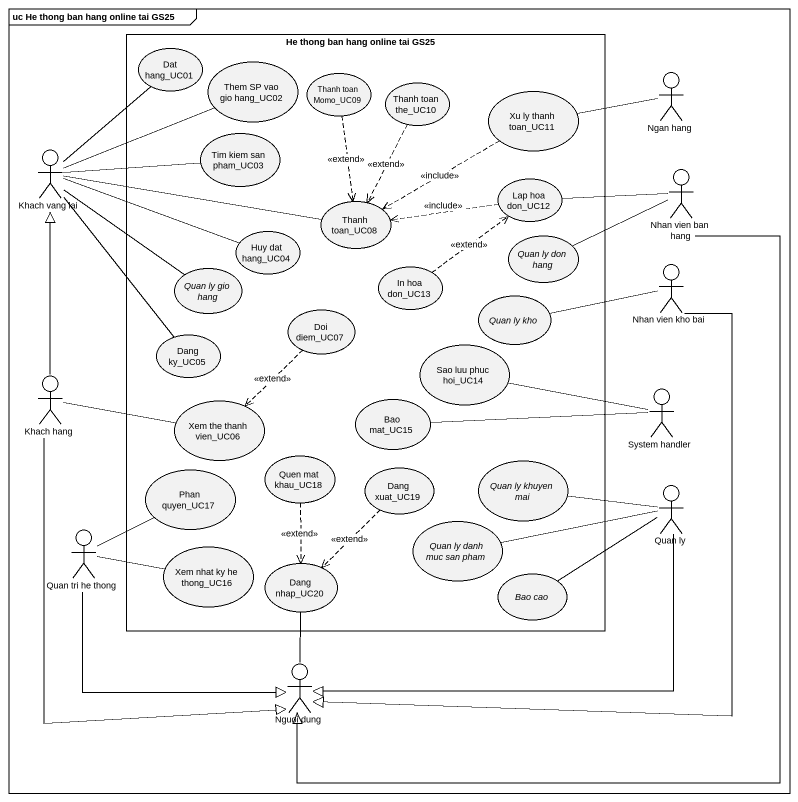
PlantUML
@startuml
mainframe uc He thong ban hang online tai GS25
rectangle "He thong ban hang online tai GS25" as He_thong_ban_hang_online {
  usecase "Dat hang_UC01" as Dat_hang_UC01
  usecase "Them SP vao gio hang_UC02" as Them_SP_vao_gio_hang_UC02
  usecase "Thanh toan Momo_UC09" as Thanh_toan_Momo_UC09
  usecase "Thanh toan the_UC10" as Thanh_toan_the_UC10
  usecase "Xu ly thanh toan_UC11" as Xu_ly_thanh_toan_UC11
  usecase "Tim kiem san pham_UC03" as Tim_kiem_san_pham_UC03
  usecase "Lap hoa don_UC12" as Lap_hoa_don_UC12
  usecase "Thanh toan_UC08" as Thanh_toan_UC08
  usecase "Huy dat hang_UC04" as Huy_dat_hang_UC04
  usecase "In hoa don_UC13" as In_hoa_don_UC13
  usecase "Quan ly don hang" as Quan_ly_don_hang
  usecase "Quan ly gio hang" as Quan_ly_gio_hang
  usecase "Quan ly kho" as Quan_ly_kho
  usecase "Dang ky_UC05" as Dang_ky_UC05
  usecase "Doi diem_UC07" as Doi_diem_UC07
  usecase "Sao luu phuc hoi_UC14" as Sao_luu_phuc_hoi_UC14
  usecase "Xem the thanh vien_UC06" as Xem_the_thanh_vien_UC06
  usecase "Bao mat_UC15" as Bao_mat_UC15
  usecase "Quen mat khau_UC18" as Quen_mat_khau_UC18
  usecase "Phan quyen_UC17" as Phan_quyen_UC17
  usecase "Dang xuat_UC19" as Dang_xuat_UC19
  usecase "Quan ly khuyen mai" as Quan_ly_khuyen_mai
  usecase "Quan ly danh muc san pham" as Quan_ly_danh_muc_san_pham
  usecase "Xem nhat ky he thong_UC16" as Xem_nhat_ky_he_thong_UC16
  usecase "Dang nhap_UC20" as Dang_nhap_UC20
  usecase "Bao cao" as Bao_cao
}
actor "Ngan hang" as Ngan_hang
actor "Khach vang lai" as Khach_vang_lai
actor "Nhan vien ban hang" as Nhan_vien_ban_hang
actor "Nhan vien kho bai" as Nhan_vien_kho_bai
actor "Khach hang" as Khach_hang
actor "System handler" as System_handler
actor "Quan ly" as Quan_ly
actor "Quan tri he thong" as Quan_tri_he_thong
actor "Nguoi dung" as Nguoi_dung
Thanh_toan_Momo_UC09 ..> Thanh_toan_UC08 : <<extend>>
Thanh_toan_the_UC10 ..> Thanh_toan_UC08 : <<extend>>
Xu_ly_thanh_toan_UC11 -right- Ngan_hang
Xu_ly_thanh_toan_UC11 .left.> Thanh_toan_UC08 : <<include>>
Khach_vang_lai -up- Dat_hang_UC01
Khach_vang_lai -right- Them_SP_vao_gio_hang_UC02
Khach_vang_lai -right- Tim_kiem_san_pham_UC03
Khach_vang_lai -right- Thanh_toan_UC08
Khach_vang_lai -right- Huy_dat_hang_UC04
Khach_vang_lai -- Quan_ly_gio_hang
Khach_vang_lai -- Dang_ky_UC05
Lap_hoa_don_UC12 .left.> Thanh_toan_UC08 : <<include>>
Nhan_vien_ban_hang -left- Lap_hoa_don_UC12
Nhan_vien_ban_hang --|> Nguoi_dung
In_hoa_don_UC13 .up.> Lap_hoa_don_UC12 : <<extend>>
Quan_ly_don_hang -right- Nhan_vien_ban_hang
Nhan_vien_kho_bai --|> Nguoi_dung
Quan_ly_kho -right- Nhan_vien_kho_bai
Doi_diem_UC07 ..> Xem_the_thanh_vien_UC06 : <<extend>>
Khach_hang -up-|> Khach_vang_lai
Khach_hang -right- Xem_the_thanh_vien_UC06
Khach_hang --|> Nguoi_dung
System_handler -left- Sao_luu_phuc_hoi_UC14
System_handler -left- Bao_mat_UC15
Quen_mat_khau_UC18 ..> Dang_nhap_UC20 : <<extend>>
Phan_quyen_UC17 -- Quan_tri_he_thong
Dang_xuat_UC19 ..> Dang_nhap_UC20 : <<extend>>
Quan_ly -left- Quan_ly_khuyen_mai
Quan_ly -left- Quan_ly_danh_muc_san_pham
Quan_ly -left-|> Nguoi_dung
Quan_tri_he_thong -right- Xem_nhat_ky_he_thong_UC16
Quan_tri_he_thong --|> Nguoi_dung
Bao_cao -right- Quan_ly
Nguoi_dung -up- Dang_nhap_UC20
@enduml
